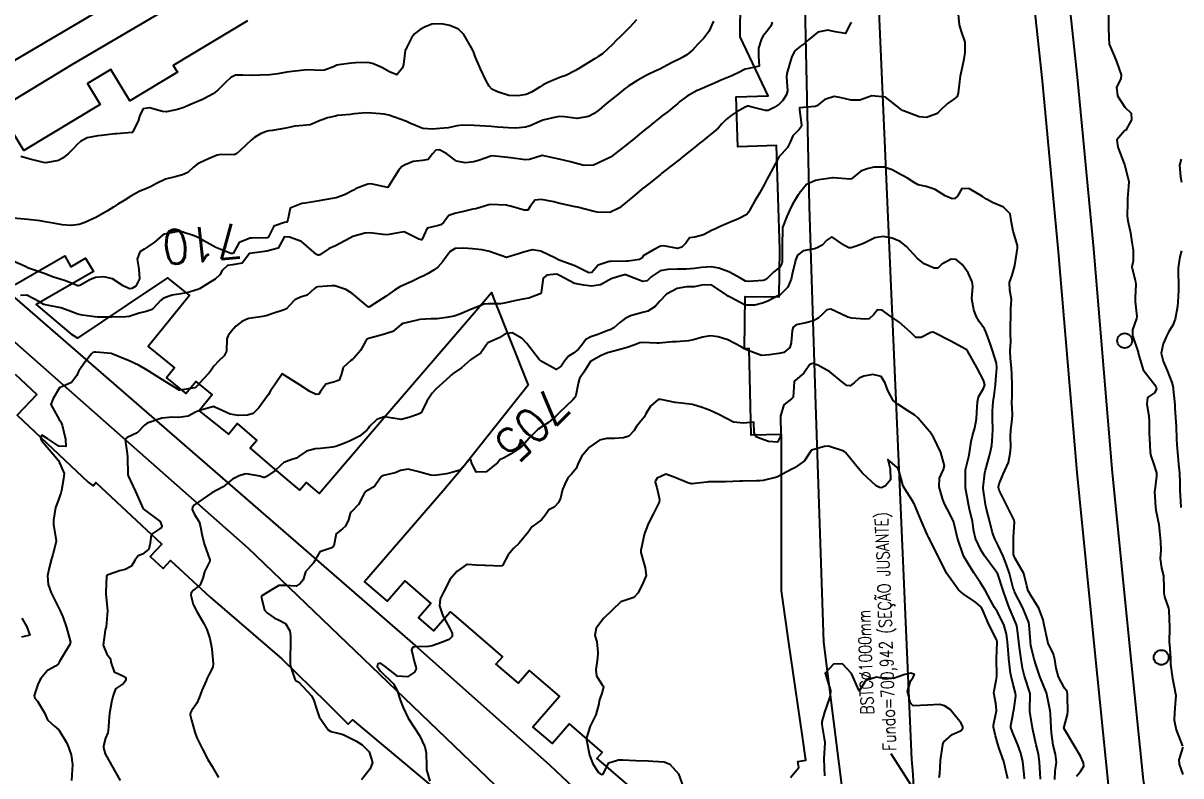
# Model space of a CAD drawing. Header units: metres. Extents: x 286371 to 293043, y 7462578 to 7466404.
# Drawn here: x 289960.7 to 290096.1, y 7464013.8 to 7464101.8 of the extents above; entities that cross this region are included whole.
import ezdxf
from ezdxf.enums import TextEntityAlignment as Align

# ---------------------------------------------------------------- set-up
doc = ezdxf.new("R2010")
doc.units = ezdxf.units.M
doc.header["$MEASUREMENT"] = 0
doc.linetypes.add('CONTINUO', pattern=[0])
for name, color, linetype in [('Cotas', 45, 'Continuous'), ('Curvas de Nivel 1m', 11, 'Continuous'), ('Curvas de Nivel 5m', 15, 'Continuous'), ('Edificações', 30, 'Continuous'), ('Linha Férrea', 20, 'Continuous'), ('Postes', 20, 'Continuous'), ('TEXTO', 45, 'Continuous'), ('Vias primárias', 230, 'Continuous')]:
    doc.layers.add(name, color=color, linetype=linetype)
doc.styles.add('ROMANS', font='romans', dxfattribs={"height": 0.2})
doc.styles.add('Style-STANDARD', font='STANDARD.shx')

msp = doc.modelspace()

# ---------------------------------------------------------------- linework, layer by layer
at = {"layer": 'Curvas de Nivel 1m', "flags": 128}
for points, elevation in [([(290032.44, 7464102.15), (290032.04, 7464101.75), (290031.63, 7464101.32), (290031.06, 7464100.73), (290030.51, 7464100.18), (290030.06, 7464099.74), (290029.6, 7464099.29), (290029.05, 7464098.75), (290028.45, 7464098.21), (290027.93, 7464097.87), (290027.58, 7464097.65), (290026.69, 7464097.11), (290025.56, 7464096.41), (290025.46, 7464096.35), (290025.31, 7464096.26), (290024.16, 7464095.66), (290023.54, 7464095.45), (290022.05, 7464094.83), (290021.53, 7464094.56), (290021.15, 7464094.33), (290020.15, 7464093.71), (290019.51, 7464093.45), (290018.59, 7464093.28), (290017.51, 7464093.34), (290016.16, 7464093.76), (290015.52, 7464094.07), (290015.19, 7464094.42), (290014.76, 7464095.21), (290014.17, 7464096.44), (290013.58, 7464097.88), (290013.35, 7464098.45), (290013.14, 7464098.9), (290012.23, 7464100.47), (290011.62, 7464101.06), (290010.62, 7464101.5), (290009.64, 7464101.72), (290008.51, 7464101.65), (290007.63, 7464101.32), (290007.12, 7464101.04), (290006.48, 7464100.55), (290006.11, 7464100.07), (290005.59, 7464098.98), (290005.45, 7464098.7), (290005.39, 7464098.57), (290005.17, 7464096.96), (290005.07, 7464096.57), (290004.39, 7464095.73), (290003.55, 7464096.09), (290002.66, 7464096.61), (290001.56, 7464097.07), (290001.03, 7464097.17), (289999.57, 7464097.16), (289999.11, 7464097.12), (289997.57, 7464096.91), (289997.39, 7464096.86), (289997.01, 7464096.69), (289995.97, 7464096.3), (289995.56, 7464096.24), (289993.98, 7464096.32), (289993.56, 7464096.3), (289992.18, 7464096.14), (289991.55, 7464096.05), (289990.5, 7464095.84), (289989.55, 7464095.73), (289988.41, 7464095.69), (289987.55, 7464095.66), (289986.39, 7464095.7), (289985.55, 7464095.7), (289985, 7464095.43), (289984.43, 7464094.89), (289983.99, 7464094.44), (289983.52, 7464093.97), (289982.92, 7464093.51), (289981.83, 7464092.93), (289981.6, 7464092.83), (289981.5, 7464092.79), (289980.2, 7464092.24), (289979.49, 7464091.93), (289978.76, 7464091.7), (289977.48, 7464091.4), (289977.01, 7464091.47), (289975.49, 7464091.9), (289974.77, 7464091.75), (289974.36, 7464091.04), (289974.18, 7464090.33), (289973.52, 7464089.05), (289973.49, 7464089.01), (289973.44, 7464088.99), (289971.68, 7464088.84), (289971.44, 7464088.83), (289969.87, 7464088.67), (289969.44, 7464088.62), (289968.19, 7464088.38), (289967.43, 7464087.95), (289967.02, 7464087.55), (289966.64, 7464087.16), (289966.01, 7464086.56), (289965.4, 7464086.04), (289964.84, 7464085.74), (289963.39, 7464085.47), (289963.11, 7464085.49), (289961.39, 7464085.92), (289960.46, 7464086.19)], 712), ([(290069.99, 7464103.24), (290070.12, 7464101.58), (290070.37, 7464100.82), (290070.82, 7464099.57), (290070.81, 7464098.34), (290070.67, 7464097.57), (290070.49, 7464096.64), (290070.25, 7464095.57), (290070.16, 7464094.95), (290070.03, 7464093.58), (290069.89, 7464093.2), (290069.5, 7464092.91), (290068.72, 7464092.37), (290067.95, 7464091.61), (290067.73, 7464091.36), (290067.48, 7464091.18), (290066.33, 7464090.77), (290065.47, 7464090.85), (290063.64, 7464091.52), (290063.48, 7464091.59), (290063.37, 7464091.68), (290061.51, 7464093.12), (290059.93, 7464093.3), (290059.51, 7464093.14), (290058.54, 7464092.79), (290057.5, 7464092.77), (290056.18, 7464093.11), (290055.51, 7464093.21), (290054.45, 7464092.87), (290053.49, 7464092.11), (290053.29, 7464092.04), (290051.48, 7464091.9), (290051.47, 7464091.88), (290051.48, 7464091.65), (290051.69, 7464089.86), (290051.66, 7464089.65), (290051.45, 7464089.37), (290050.7, 7464088.61), (290050.39, 7464087.88), (290050.07, 7464087.23), (290049.4, 7464086.5), (290049.11, 7464086.18), (290048.95, 7464085.9), (290048.4, 7464084.89), (290047.88, 7464083.92), (290047.71, 7464083.57), (290047.35, 7464082.88), (290046.99, 7464082.27), (290046.79, 7464081.93), (290046.26, 7464081), (290045.67, 7464079.95), (290045.54, 7464079.72), (290045.3, 7464079.42), (290044.35, 7464078.9), (290043.28, 7464078.49), (290042.93, 7464078.34), (290042.21, 7464078), (290041.57, 7464077.71), (290041.27, 7464077.57), (290040.25, 7464077.04), (290039.26, 7464076.78), (290038.61, 7464076.7), (290038.17, 7464076.06), (290037.71, 7464075.6), (290037.23, 7464075.45), (290035.6, 7464075.74), (290035.24, 7464075.72), (290034.41, 7464075.3), (290033.22, 7464074.58), (290033.05, 7464074.32), (290032.76, 7464074.15), (290031.43, 7464073.95), (290031.21, 7464073.95), (290029.48, 7464073.93), (290029.21, 7464073.91), (290027.93, 7464073.5), (290027.19, 7464072.65), (290026.84, 7464072.59), (290025.2, 7464073.42), (290023.4, 7464074.1), (290023.21, 7464074.17), (290022.96, 7464074.3), (290021.23, 7464075.13), (290020.28, 7464075.29), (290019.23, 7464075.02), (290018.73, 7464074.87), (290017.22, 7464074.38), (290015.23, 7464075.08), (290014.39, 7464075.28), (290013.24, 7464075.39), (290012.22, 7464075.48), (290011.24, 7464075.44), (290010.63, 7464075.09), (290010.16, 7464074.49), (290009.78, 7464073.93), (290009.21, 7464073.28), (290008.77, 7464072.94), (290008.06, 7464072.52), (290007.49, 7464072.23), (290007.19, 7464072.08), (290006.15, 7464071.58), (290005.17, 7464071.18), (290004.76, 7464070.98), (290004.14, 7464070.58), (290003.57, 7464070.17), (290003.15, 7464069.89), (290001.23, 7464068.63), (290001.13, 7464068.6), (290001.04, 7464068.64), (289999.16, 7464070.24), (289998.46, 7464070.67), (289997.17, 7464071.08), (289996.8, 7464071.07), (289995.17, 7464070.98), (289994.98, 7464070.92), (289994.76, 7464070.73), (289993.91, 7464069.98), (289993.15, 7464069.74), (289992.48, 7464069.43), (289991.86, 7464068.77), (289991.5, 7464068.4), (289991.13, 7464068.24), (289990.03, 7464067.89), (289989.12, 7464067.59), (289988.46, 7464067.47), (289987.11, 7464067.25), (289986.8, 7464067.15), (289986.24, 7464066.86), (289985.6, 7464066.36), (289985.09, 7464065.79), (289984.69, 7464065.27), (289984.55, 7464064.88), (289984.49, 7464063.44), (289984.23, 7464062.89), (289983.61, 7464062.32), (289983.03, 7464061.69), (289982.71, 7464061.21), (289982.47, 7464060.91), (289981.76, 7464060.16), (289980.99, 7464059.3), (289980.78, 7464059.15), (289979.6, 7464058.96), (289979.05, 7464058.9), (289978.98, 7464058.9), (289978.85, 7464058.97), (289977, 7464060.11), (289975.53, 7464061.02), (289975.02, 7464061.35), (289974.3, 7464061.76), (289973.03, 7464062.34), (289972.52, 7464062.55), (289971.21, 7464063.09), (289971.1, 7464063.14), (289971.04, 7464063.16), (289969.24, 7464063.32), (289969.05, 7464063.32), (289968.89, 7464063.28), (289968.72, 7464063.13), (289967.96, 7464062.21), (289967.24, 7464061.15), (289967.17, 7464061), (289967.01, 7464060.59), (289966.37, 7464059.79), (289964.98, 7464059.18), (289964.24, 7464057.93), (289963.95, 7464057.2), (289964.93, 7464055.48), (289965.12, 7464055.18), (289965.3, 7464054.79), (289965.66, 7464053.17), (289965.73, 7464052.32), (289964.88, 7464052.35), (289963.63, 7464053.2), (289962.9, 7464053.62), (289962.75, 7464053.36), (289962.78, 7464053.22), (289962.89, 7464053.02), (289964.44, 7464051.19), (289964.86, 7464050.66), (289965.52, 7464049.17), (289965.46, 7464048.53), (289965.21, 7464047.18), (289965.14, 7464046.84), (289964.78, 7464045.87), (289964.57, 7464045.39), (289964.52, 7464045.19), (289964.27, 7464043.68), (289964.27, 7464043.19), (289964.6, 7464041.3), (289964.6, 7464041.19), (289964.19, 7464039.68), (289964.05, 7464039.19), (289963.75, 7464038.11), (289963.57, 7464037.2), (289963.64, 7464036.18), (289964, 7464035.19), (289964.6, 7464034.04), (289965.03, 7464033.18), (289965.35, 7464032.39), (289965.78, 7464031.17), (289966.26, 7464029.43), (289966.2, 7464029.16), (289965.54, 7464028.14), (289964.99, 7464027.18), (289964.8, 7464026.86), (289964.49, 7464026.64), (289963.57, 7464026.11), (289962.78, 7464025.21), (289962.67, 7464025), (289962.45, 7464024.49), (289962.03, 7464023.22), (289962.09, 7464022.89), (289962.42, 7464022.56), (289963.24, 7464021.2), (289963.57, 7464020.38), (289964.38, 7464019.64), (289964.9, 7464019.18), (289965.81, 7464017.71), (289966.04, 7464017.16), (289966.11, 7464016.93), (289966.33, 7464016.28), (289966.49, 7464015.15), (289966.39, 7464013.27)], 708), ([(290087.59, 7464103.23), (290087.58, 7464101.32), (290087.62, 7464100.04), (290087.66, 7464099.37), (290087.67, 7464099.31), (290088.24, 7464097.96), (290088.52, 7464097.3), (290089.08, 7464095.76), (290089.03, 7464095.29), (290088.54, 7464094.29), (290088.65, 7464093.3), (290089.49, 7464091.97), (290090.24, 7464091.27), (290090.27, 7464090.48), (290089.62, 7464089.28), (290089.51, 7464089.22), (290089.45, 7464089.2), (290088.58, 7464088.15), (290088.69, 7464087.3), (290089.4, 7464085.47), (290089.46, 7464085.28), (290089.85, 7464083.76), (290089.98, 7464083.28), (290089.94, 7464082.69), (290089.82, 7464081.28), (290089.8, 7464080.8), (290089.79, 7464079.28), (290089.87, 7464078.69), (290090.15, 7464077.27), (290090.33, 7464076.19), (290090.49, 7464075.27), (290090.48, 7464074), (290090.32, 7464073.27), (290090.7, 7464071.74), (290090.8, 7464071.26), (290090.72, 7464069.69), (290090.73, 7464069.26), (290090.89, 7464067.49), (290090.85, 7464067.26), (290090.4, 7464065.96), (290090.42, 7464065.26), (290091.06, 7464063.33), (290091.08, 7464063.25), (290091.08, 7464063.22), (290091.64, 7464061.25), (290093, 7464059.52), (290093.18, 7464059.22), (290093.21, 7464059.01), (290092.98, 7464058.57), (290092.17, 7464058.05), (290092.06, 7464057.24), (290092.3, 7464055.88), (290092.35, 7464055.23), (290092.35, 7464053.79), (290092.37, 7464053.23), (290092.45, 7464051.66), (290092.54, 7464051.23), (290092.86, 7464050.33), (290093.19, 7464049.22), (290093.21, 7464048.85), (290093, 7464047.22), (290092.99, 7464047.03), (290093.07, 7464045.22), (290093.12, 7464044.86), (290093.47, 7464043.21), (290093.56, 7464042.38), (290093.67, 7464041.21), (290093.7, 7464040.21), (290093.62, 7464039.21), (290093.81, 7464038.07), (290094.02, 7464037.2), (290094.08, 7464035.75), (290094.07, 7464035.2), (290094.13, 7464034.72), (290094.6, 7464033.42), (290094.65, 7464033.19), (290094.66, 7464033.13), (290094.73, 7464031.19), (290094.7, 7464029.37), (290094.71, 7464029.2), (290094.86, 7464027.55), (290094.85, 7464027.2), (290094.85, 7464026.85), (290095.06, 7464025.2), (290095.25, 7464024.4), (290095.46, 7464023.19), (290095.4, 7464022.22), (290095.3, 7464021.19), (290095.27, 7464020.32), (290095.49, 7464019.19), (290096.26, 7464017.27)], 707), ([(290041.42, 7464102.02), (290040.86, 7464100.79), (290040.3, 7464100.03), (290039.96, 7464099.68), (290039.6, 7464099.31), (290038.99, 7464098.66), (290038.3, 7464098.06), (290037.85, 7464097.8), (290037.58, 7464097.66), (290036.52, 7464097.14), (290035.56, 7464096.63), (290035.22, 7464096.45), (290034.53, 7464096.12), (290033.87, 7464095.81), (290033.55, 7464095.65), (290032.58, 7464095.11), (290031.53, 7464094.45), (290031.36, 7464094.34), (290031.13, 7464094.17), (290030.25, 7464093.45), (290029.5, 7464092.86), (290029.13, 7464092.57), (290028.69, 7464092.21), (290028.04, 7464091.66), (290027.48, 7464091.24), (290026.82, 7464090.89), (290025.47, 7464090.64), (290024.02, 7464090.83), (290023.47, 7464090.87), (290022.99, 7464090.78), (290021.47, 7464090.43), (290021.39, 7464090.4), (290021.21, 7464090.33), (290020.01, 7464089.79), (290019.45, 7464089.63), (290018.3, 7464089.52), (290017.45, 7464089.54), (290016.22, 7464089.64), (290015.45, 7464089.69), (290014.1, 7464089.79), (290013.45, 7464089.83), (290012.06, 7464089.86), (290011.45, 7464089.78), (290010.39, 7464089.55), (290009.45, 7464089.47), (290008.56, 7464089.41), (290007.45, 7464089.47), (290005.93, 7464090.09), (290005.46, 7464090.31), (290004.8, 7464090.57), (290003.47, 7464091.03), (290002.94, 7464091.14), (290001.47, 7464091.28), (290000.8, 7464091.31), (289999.47, 7464091.18), (289999.01, 7464091.12), (289997.47, 7464090.97), (289997.22, 7464090.93), (289996.29, 7464090.7), (289995.67, 7464090.5), (289995.46, 7464090.39), (289994.29, 7464089.9), (289993.45, 7464089.83), (289992.48, 7464089.73), (289991.45, 7464089.52), (289989.86, 7464089.22), (289989.44, 7464089.18), (289989.14, 7464089.12), (289988.47, 7464088.83), (289987.82, 7464088.45), (289987.43, 7464088.16), (289986.75, 7464087.52), (289986.06, 7464086.86), (289985.72, 7464086.55), (289985.4, 7464086.41), (289983.86, 7464086.44), (289983.4, 7464086.36), (289982.41, 7464085.91), (289981.38, 7464085.45), (289981.04, 7464085.28), (289980.62, 7464084.95), (289979.99, 7464084.34), (289979.37, 7464084.04), (289978.51, 7464083.83), (289977.36, 7464083.53), (289976.22, 7464083.01), (289975.69, 7464082.68), (289975.34, 7464082.53), (289974.27, 7464082.11), (289973.33, 7464081.58), (289972.53, 7464081.07), (289971.78, 7464080.61), (289971.31, 7464080.31), (289970.57, 7464079.83), (289969.29, 7464079.11), (289967.92, 7464078.5), (289967.28, 7464078.25), (289966.32, 7464078.12), (289965.28, 7464078.22), (289964.46, 7464078.36), (289963.28, 7464078.58), (289962.73, 7464078.66), (289961.29, 7464078.83), (289959.56, 7464079)], 711), ([(290057.55, 7464101.87), (290057.45, 7464101.77), (290056.84, 7464100.56), (290055.63, 7464100.76), (290054.77, 7464100.95), (290053.63, 7464100.72), (290052.54, 7464099.85), (290052.06, 7464099.4), (290051.6, 7464099.1), (290050.94, 7464098.53), (290050.59, 7464097.88), (290050.36, 7464097.09), (290050.01, 7464095.89), (290049.97, 7464095.46), (290050.06, 7464093.89), (290049.95, 7464093.45), (290049.51, 7464092.74), (290049.1, 7464092.3), (290048.5, 7464091.91), (290047.82, 7464091.58), (290047.49, 7464091.56), (290045.95, 7464091.95), (290045.5, 7464092.08), (290045.38, 7464092.08), (290045.12, 7464091.96), (290044.07, 7464091.39), (290043.48, 7464090.99), (290042.92, 7464090.54), (290042.4, 7464090), (290041.95, 7464089.52), (290041.45, 7464089.07), (290040.86, 7464088.61), (290040.16, 7464088.03), (290039.76, 7464087.71), (290039.43, 7464087.44), (290038.64, 7464086.83), (290037.73, 7464086.07), (290037.55, 7464085.93), (290037.4, 7464085.81), (290036.42, 7464085.05), (290035.38, 7464084.24), (290035.3, 7464084.18), (290035.21, 7464084.11), (290034.2, 7464083.28), (290033.35, 7464082.6), (290033.09, 7464082.4), (290032.78, 7464082.14), (290031.99, 7464081.49), (290031.32, 7464080.93), (290030.42, 7464080.18), (290029.3, 7464079.65), (290027.84, 7464079.69), (290027.31, 7464079.82), (290025.53, 7464080.26), (290025.31, 7464080.32), (290025.25, 7464080.33), (290023.32, 7464080.76), (290022.74, 7464080.89), (290021.33, 7464081.17), (290020.55, 7464081.11), (290020.01, 7464080.34), (290019.72, 7464079.94), (290019.31, 7464079.93), (290017.68, 7464080.38), (290017.32, 7464080.49), (290017.21, 7464080.5), (290015.32, 7464080.58), (290015.17, 7464080.56), (290014.78, 7464080.42), (290013.64, 7464080.1), (290013.31, 7464080.03), (290012.03, 7464079.73), (290011.3, 7464079.58), (290010.49, 7464079.29), (290009.85, 7464078.5), (290009.56, 7464078.22), (290009.28, 7464078.14), (290007.96, 7464077.84), (290007.37, 7464076.53), (290007.32, 7464076.46), (290007.25, 7464076.44), (290006.98, 7464076.54), (290005.27, 7464077.4), (290004.56, 7464077.28), (290003.26, 7464077.04), (290002.79, 7464077.07), (290001.26, 7464077.27), (290000.65, 7464077.25), (289999.26, 7464076.84), (289998.92, 7464076.66), (289997.24, 7464075.76), (289996.48, 7464075.46), (289995.42, 7464074.72), (289995.29, 7464074.65), (289995.22, 7464074.65), (289995.01, 7464074.73), (289993.25, 7464076.27), (289991.87, 7464076.78), (289991.25, 7464076.82), (289991.23, 7464076.81), (289991.22, 7464076.78), (289990.54, 7464075.49), (289989.23, 7464075.12), (289988.94, 7464075.11), (289987.22, 7464074.88), (289987.2, 7464074.87), (289987.18, 7464074.85), (289986.34, 7464073.72), (289985.2, 7464073.54), (289984.62, 7464073.47), (289983.98, 7464072.89), (289983.7, 7464072.38), (289983.18, 7464071.87), (289982.58, 7464071.51), (289981.65, 7464070.93), (289981.35, 7464070.75), (289981.16, 7464070.67), (289979.86, 7464070.25), (289979.15, 7464070.15), (289978.14, 7464069.99), (289977.14, 7464069.63), (289976.77, 7464069.37), (289976.45, 7464069), (289975.8, 7464068.33), (289975.12, 7464068.09), (289974.28, 7464067.88), (289973.11, 7464067.51), (289972.72, 7464067.45), (289971.11, 7464067.44), (289969.43, 7464067.44), (289969.11, 7464067.46), (289967.62, 7464067.66), (289967.11, 7464067.79), (289966.12, 7464068.17), (289965.12, 7464068.5), (289963.52, 7464068.81), (289963.13, 7464068.92), (289962.64, 7464069.22), (289961.15, 7464070.01), (289960.43, 7464069.97)], 709), ([(290096.1, 7464085.88), (290095.89, 7464085.18), (290096, 7464083.81), (290096.11, 7464083.18)], 706), ([(290083.87, 7464013.79), (290084.31, 7464014.32), (290084.71, 7464014.96), (290084.69, 7464015.35), (290084.34, 7464016.13), (290083.6, 7464017.37), (290082.38, 7464019.38), (290082.81, 7464020.98), (290082.83, 7464021.38), (290082.8, 7464023.01), (290082.82, 7464023.38), (290082.76, 7464023.69), (290082.45, 7464024.08), (290081.76, 7464025.4), (290081.48, 7464026.41), (290081.34, 7464027.4), (290081.15, 7464028.04), (290080.53, 7464029.31), (290080.5, 7464029.38), (290080.5, 7464029.42), (290080.49, 7464029.46), (290080.08, 7464031.42), (290079.94, 7464032.05), (290079.46, 7464033.43), (290078.61, 7464034.79), (290078.22, 7464035.45), (290078.05, 7464036.04), (290077.7, 7464037.46), (290076.68, 7464039.22), (290076.55, 7464039.48), (290076.49, 7464039.67), (290076.48, 7464041.48), (290076.49, 7464041.72), (290076.6, 7464043.48), (290076.55, 7464043.68), (290075.67, 7464045.49), (290074.81, 7464047.22), (290074.72, 7464047.51), (290074.72, 7464047.6), (290074.82, 7464047.94), (290075.28, 7464049.06), (290075.49, 7464049.49), (290075.9, 7464050.44), (290076.12, 7464051.49), (290076.16, 7464052.21), (290076.15, 7464053.49), (290076.16, 7464054.24), (290076.34, 7464055.48), (290076.37, 7464056.06), (290076.3, 7464057.48), (290076.34, 7464058.12), (290076.35, 7464059.48), (290076.29, 7464060.75), (290076.27, 7464061.48), (290076.15, 7464062.59), (290076.1, 7464063.48), (290076.17, 7464064.58), (290076.15, 7464065.48), (290076.14, 7464066.43), (290076.16, 7464067.48), (290076.18, 7464068.42), (290076.27, 7464069.48), (290076.08, 7464070.56), (290076.02, 7464071.48), (290076.35, 7464072.32), (290076.66, 7464073.47), (290076.73, 7464073.95), (290076.97, 7464075.47), (290076.94, 7464075.78), (290076.45, 7464077.48), (290076.27, 7464078.5), (290076.11, 7464079.48), (290075.32, 7464080.27), (290074.03, 7464080.81), (290073.33, 7464081.21), (290072.88, 7464081.53), (290071.35, 7464082.43), (290070.46, 7464082.46), (290069.93, 7464081.58), (290069.63, 7464081.28), (290069.33, 7464081.24), (290068.51, 7464081.6), (290067.34, 7464082.33), (290066.3, 7464082.68), (290065.35, 7464082.88), (290064.87, 7464083.17), (290064.1, 7464083.67), (290063.61, 7464083.92), (290063.37, 7464084.05), (290062.31, 7464084.63), (290061.38, 7464084.95), (290060.18, 7464084.94), (290059.38, 7464084.76), (290058.63, 7464084.5), (290057.79, 7464083.77), (290057.56, 7464083.57), (290057.36, 7464083.54), (290055.44, 7464083.72), (290055.36, 7464083.72), (290053.73, 7464083.46), (290053.36, 7464083.4), (290052.28, 7464082.92), (290051.42, 7464081.86), (290051.39, 7464081.81), (290051.33, 7464081.73), (290050.63, 7464080.56), (290050.29, 7464079.88), (290049.99, 7464079.19), (290049.5, 7464077.89), (290049.48, 7464077.69), (290049.46, 7464075.89), (290049.46, 7464075.67), (290049.46, 7464073.89), (290049.42, 7464073.68), (290049.21, 7464073.3), (290048.43, 7464072.67), (290047.64, 7464071.92), (290047.37, 7464071.74), (290047.18, 7464071.7), (290045.55, 7464071.58), (290045.18, 7464071.63), (290044.56, 7464071.96), (290043.2, 7464072.72), (290042.06, 7464073.14), (290041.2, 7464073.3), (290040.02, 7464073.22), (290039.2, 7464073.11), (290038.21, 7464073.05), (290037.2, 7464073.02), (290036.1, 7464073), (290035.19, 7464072.82), (290034.14, 7464072.13), (290033.66, 7464071.65), (290033.18, 7464071.59), (290031.66, 7464072.17), (290031.19, 7464072.35), (290031, 7464072.36), (290030.33, 7464072.19), (290029.47, 7464071.91), (290029.18, 7464071.76), (290028.2, 7464071.19), (290027.17, 7464071.05), (290026.27, 7464071.15), (290025.17, 7464071.37), (290023.41, 7464072.29), (290023.19, 7464072.42), (290023.03, 7464072.46), (290021.93, 7464072.31), (290021.51, 7464071.99), (290021.29, 7464070.32), (290021.26, 7464070.21), (290021.15, 7464070.15), (290019.82, 7464069.66), (290019.14, 7464069.51), (290018.17, 7464069.34), (290017.13, 7464069.1), (290016.53, 7464068.99), (290015.13, 7464068.96), (290014.63, 7464068.93), (290013.33, 7464068.44), (290013.19, 7464068.37), (290013.12, 7464068.34), (290011.79, 7464067.79), (290011.11, 7464067.55), (290010.21, 7464067.39), (290009.11, 7464067.22), (290008.42, 7464067.21), (290007.11, 7464067.16), (290006.62, 7464067.03), (290005.11, 7464066.69), (290004.91, 7464066.57), (290003.94, 7464065.74), (290003.09, 7464065.48), (290002.42, 7464065.27), (290001.08, 7464064.92), (290000.88, 7464064.83), (290000.77, 7464064.64), (290000.17, 7464063.54), (289999.42, 7464062.66), (289999.23, 7464062.48), (289999.04, 7464062.35), (289998.14, 7464061.55), (289997.9, 7464060.68), (289997.65, 7464060.04), (289997, 7464059.82), (289996.12, 7464059.58), (289995.47, 7464058.72), (289995.29, 7464058.41), (289994.98, 7464058.39), (289994.24, 7464058.74), (289993, 7464059.55), (289991.01, 7464060.78), (289990.19, 7464059.61), (289989.65, 7464058.8), (289989.39, 7464058.4), (289988.97, 7464057.81), (289988.55, 7464057.23), (289988.29, 7464056.82), (289987.63, 7464056.15), (289986.94, 7464055.95), (289985.86, 7464055.94), (289984.94, 7464056.09), (289983.14, 7464056.9), (289982.96, 7464056.97), (289982.9, 7464056.96), (289982.75, 7464056.91), (289981.34, 7464056.53), (289980.95, 7464056.35), (289980.02, 7464055.86), (289978.94, 7464055.7), (289978.17, 7464055.74), (289976.93, 7464055.6), (289975.23, 7464055.03), (289974.92, 7464054.8), (289974.04, 7464053.91), (289972.9, 7464053.36), (289972.71, 7464053.26), (289972.65, 7464053.07), (289972.87, 7464051.48), (289972.94, 7464051.06), (289972.94, 7464050.99), (289972.97, 7464049.06), (289973, 7464048.89), (289973.86, 7464047.05), (289974.76, 7464045.03), (289976.74, 7464043.56), (289976.94, 7464043), (289976.91, 7464042.82), (289976.73, 7464042.72), (289975.7, 7464042.04), (289975.56, 7464041.02), (289975.42, 7464040.29), (289974.68, 7464039.74), (289974.18, 7464039.54), (289973.83, 7464039.05), (289973.39, 7464038.33), (289972.66, 7464037.94), (289971.97, 7464037.76), (289970.65, 7464037.32), (289970.5, 7464037.24), (289970.45, 7464037.1), (289970.4, 7464035.31), (289970.4, 7464035.1), (289970.58, 7464033.09), (289970.42, 7464031.23), (289970.39, 7464031.1), (289970.3, 7464030.85), (289970.08, 7464029.1), (289970.51, 7464028.05), (289970.93, 7464027.51), (289970.99, 7464027.09), (289971.36, 7464025.96), (289972.47, 7464025.48), (289972.71, 7464025.31), (289972.72, 7464025.06), (289972.65, 7464024.87), (289972.46, 7464024.6), (289971.52, 7464024), (289971.22, 7464023.08), (289971.07, 7464022.44), (289970.82, 7464021.09), (289970.79, 7464020.7), (289970.66, 7464019.09), (289970.62, 7464018.84), (289970.36, 7464018.21), (289970.12, 7464017.33), (289970.12, 7464017.1), (289970.33, 7464016.4), (289971.05, 7464015.08), (289972.07, 7464013.28)], 707), ([(290081.34, 7464013.4), (290081.36, 7464014.35), (290081.52, 7464015.4), (290081.39, 7464016.34), (290081.14, 7464017.4), (290080.95, 7464018.84), (290080.88, 7464019.41), (290080.8, 7464021.02), (290080.78, 7464021.41), (290080.44, 7464023.17), (290080.38, 7464023.42), (290080.33, 7464023.53), (290079.58, 7464025.43), (290079.1, 7464026.83), (290078.91, 7464027.44), (290078.82, 7464027.75), (290078.53, 7464029.06), (290078.47, 7464029.45), (290078.46, 7464029.52), (290078.34, 7464031.45), (290078.28, 7464031.74), (290077.58, 7464033.46), (290076.62, 7464035.31), (290076.55, 7464035.48), (290076.51, 7464035.59), (290076.01, 7464037.48), (290075.69, 7464038.48), (290075.29, 7464039.5), (290074.71, 7464040.72), (290074.29, 7464041.51), (290074.05, 7464042.2), (290073.73, 7464043.52), (290073.33, 7464044.97), (290073.22, 7464045.53), (290072.95, 7464047.39), (290072.95, 7464047.53), (290073.14, 7464049.22), (290073.21, 7464049.53), (290073.57, 7464050.81), (290073.78, 7464051.52), (290073.94, 7464052.47), (290074.04, 7464053.52), (290074.07, 7464054.37), (290074.03, 7464055.52), (290074.02, 7464056.44), (290074.1, 7464057.52), (290074.23, 7464058.27), (290074.37, 7464059.51), (290074.41, 7464060.11), (290074.56, 7464061.51), (290074.5, 7464062.05), (290074.03, 7464063.52), (290073.79, 7464064.24), (290073.34, 7464065.53), (290073.27, 7464065.72), (290073.09, 7464066.05), (290072.48, 7464066.92), (290072.14, 7464067.54), (290071.86, 7464068.28), (290071.61, 7464069.56), (290071.72, 7464071), (290071.66, 7464071.55), (290071.2, 7464072.61), (290070.79, 7464073.15), (290070.49, 7464073.57), (290069.8, 7464074.16), (290069.22, 7464074.21), (290068.11, 7464073.61), (290067.66, 7464073.16), (290067.21, 7464073.13), (290066.06, 7464073.64), (290065.22, 7464074.32), (290064, 7464075.67), (290063.25, 7464076.26), (290062.32, 7464076.64), (290061.26, 7464076.85), (290060.28, 7464076.71), (290059.25, 7464076.19), (290058.95, 7464076.04), (290058.21, 7464075.76), (290057.5, 7464075.51), (290057.24, 7464075.51), (290056.73, 7464075.78), (290055.26, 7464076.8), (290054.66, 7464076.41), (290054.11, 7464075.82), (290053.55, 7464075.51), (290053.24, 7464075.42), (290051.92, 7464075.16), (290051.23, 7464074.67), (290051.01, 7464074.08), (290050.96, 7464073.87), (290050.63, 7464072.44), (290050.49, 7464071.87), (290050.11, 7464070.94), (290049.16, 7464070.01), (290049.08, 7464069.97), (290048.93, 7464069.9), (290047.78, 7464069.28), (290047.14, 7464069.06), (290046.26, 7464068.81), (290045.14, 7464068.84), (290043.43, 7464069.7), (290043.15, 7464069.87), (290042.99, 7464069.99), (290041.17, 7464071.2), (290040.05, 7464071.15), (290039.17, 7464070.96), (290038.28, 7464070.95), (290037.16, 7464070.77), (290035.94, 7464070.1), (290035.14, 7464069.28), (290034.59, 7464068.67), (290033.74, 7464068.14), (290033.26, 7464068), (290033.12, 7464067.98), (290031.71, 7464067.57), (290031.11, 7464067.27), (290030.47, 7464066.81), (290029.79, 7464066.19), (290029.34, 7464065.95), (290029.09, 7464065.86), (290027.89, 7464065.41), (290027.08, 7464065.13), (290026.5, 7464064.82), (290026.1, 7464064.25), (290025.64, 7464063.67), (290025.05, 7464063.23), (290024.46, 7464062.85), (290024, 7464062.28), (290023.62, 7464061.69), (290023.02, 7464061.31), (290021.19, 7464062.32), (290021.04, 7464062.48), (290019.59, 7464064.35), (290019.07, 7464064.92), (290017.88, 7464065.58), (290017.08, 7464065.47), (290016.43, 7464065.04), (290015.06, 7464064.41), (290014.22, 7464063.26), (290013.03, 7464062.44), (290011.98, 7464061.5), (290011.01, 7464060.82), (290010.81, 7464060.67), (290010.6, 7464060.48), (290008.98, 7464058.99), (290008.55, 7464058.52), (290007.9, 7464057.59), (290007.42, 7464056.54), (290007.25, 7464056.23), (290006.94, 7464056.07), (290005.8, 7464055.7), (290004.93, 7464055.46), (290003.92, 7464055.6), (290002.93, 7464055.78), (290002.08, 7464055.46), (290001.21, 7464054.63), (290001.08, 7464054.46), (290000.91, 7464054.22), (290000.05, 7464053.5), (289998.89, 7464052.94), (289998.69, 7464052.87), (289998.2, 7464052.67), (289997.26, 7464052.31), (289996.88, 7464052.22), (289995.5, 7464052.09), (289994.87, 7464052.02), (289993.83, 7464051.78), (289992.86, 7464051.09), (289992.66, 7464050.96), (289992.13, 7464050.77), (289991.2, 7464050.43), (289990.84, 7464050.13), (289990.16, 7464049.47), (289989.16, 7464048.81), (289988.93, 7464048.7), (289988.82, 7464048.69), (289988.38, 7464048.82), (289986.83, 7464049.1), (289986.59, 7464049.08), (289985.98, 7464048.86), (289985.21, 7464048.48), (289984.81, 7464048.17), (289984.1, 7464047.59), (289982.79, 7464046.9), (289980.77, 7464045.49), (289980.51, 7464045.21), (289980.5, 7464044.95), (289980.75, 7464044.34), (289981.3, 7464043.49), (289981.47, 7464042.93), (289981.6, 7464042.06), (289981.88, 7464040.93), (289982.54, 7464039.05), (289982.54, 7464038.92), (289981.93, 7464037.65), (289981.74, 7464036.93), (289981.42, 7464036.14), (289980.62, 7464035.5), (289980.36, 7464035.21), (289980.33, 7464034.95), (289980.6, 7464033.85), (289981.05, 7464032.94), (289981.86, 7464031.63), (289982.21, 7464030.92), (289982.54, 7464029.88), (289982.75, 7464028.91), (289982.79, 7464028.64), (289982.92, 7464026.91), (289982.88, 7464026.52), (289982.48, 7464025.7), (289982.21, 7464025.17), (289982.1, 7464024.92), (289981.6, 7464023.78), (289981.3, 7464022.93), (289981.04, 7464022.32), (289980.41, 7464021.41), (289980.24, 7464021.12), (289980.23, 7464020.95), (289980.39, 7464020.32), (289980.78, 7464018.94), (289981.03, 7464018.27), (289981.69, 7464016.92), (289982.32, 7464015.74), (289982.81, 7464014.91), (289983.55, 7464013.63)], 706), ([(290096.11, 7464075.18), (290095.93, 7464074.48), (290095.74, 7464073.19), (290095.72, 7464072.66), (290095.76, 7464071.19), (290095.76, 7464070.59), (290095.71, 7464069.19), (290095.65, 7464068.67), (290095.37, 7464067.19), (290095.32, 7464066.98), (290095.1, 7464066.47), (290094.62, 7464065.67), (290094.38, 7464065.21), (290093.98, 7464064.3), (290093.75, 7464063.21), (290093.99, 7464062.26), (290094.47, 7464061.2), (290095, 7464059.77), (290095.14, 7464059.19), (290095.17, 7464059.02), (290095.33, 7464057.19), (290095.36, 7464056.79), (290095.48, 7464055.19), (290095.52, 7464054.6), (290095.53, 7464053.19), (290095.57, 7464052.5), (290095.69, 7464051.18), (290095.79, 7464050.25), (290095.89, 7464049.18), (290095.93, 7464048.07), (290095.94, 7464047.18), (290096, 7464045.97), (290096.05, 7464045.18)], 706), ([(290077.78, 7464013.45), (290077.75, 7464014.01), (290077.57, 7464015.46), (290077.35, 7464016.45), (290077.01, 7464017.46), (290076.38, 7464018.93), (290076.18, 7464019.48), (290076.17, 7464019.69), (290076.4, 7464020.86), (290076.51, 7464021.38), (290076.52, 7464021.47), (290076.75, 7464023.16), (290076.74, 7464023.47), (290076.46, 7464024.5), (290076.2, 7464025.48), (290076.14, 7464025.82), (290075.95, 7464027.48), (290075.91, 7464028.09), (290075.79, 7464029.49), (290075.66, 7464030.37), (290075.36, 7464031.49), (290074.59, 7464033.03), (290074.28, 7464033.51), (290073.79, 7464034.34), (290073.17, 7464035.53), (290072.64, 7464036.38), (290071.85, 7464037.55), (290070.69, 7464039.46), (290070.64, 7464039.57), (290070.6, 7464039.66), (290069.93, 7464041.58), (290069.72, 7464042.6), (290069.47, 7464043.58), (290068.77, 7464044.95), (290068.42, 7464045.6), (290068.18, 7464046.22), (290067.8, 7464047.61), (290067.83, 7464048.61), (290068.31, 7464049.6), (290068.41, 7464050.04), (290067.98, 7464051.61), (290067.13, 7464053.39), (290067, 7464053.62), (290066.91, 7464053.77), (290065.32, 7464055.65), (290064.94, 7464055.96), (290064.11, 7464056.5), (290062.96, 7464057.25), (290062.41, 7464057.69), (290061.81, 7464058.87), (290061.48, 7464059.71), (290061.01, 7464060.47), (290060.03, 7464060.71), (290059.01, 7464060.52), (290058.46, 7464060.3), (290057.88, 7464059.76), (290057.38, 7464059.38), (290056.99, 7464059.44), (290056.55, 7464059.78), (290055.02, 7464061.02), (290053.61, 7464061.83), (290053.04, 7464061.99), (290052.89, 7464061.98), (290052.63, 7464061.84), (290052, 7464060.87), (290051.01, 7464060.06), (290050.88, 7464059.99), (290050.85, 7464059.87), (290050.75, 7464058.08), (290050.53, 7464057.87), (290049.66, 7464057.18), (290049.27, 7464055.89), (290049.26, 7464055.56), (290049.29, 7464053.89), (290049.26, 7464053.53), (290048.89, 7464052.81), (290047.87, 7464052.9), (290046.89, 7464053.26), (290046.41, 7464053.45), (290046.17, 7464053.94), (290046.14, 7464055.16), (290044.93, 7464055.05), (290043.75, 7464055.16), (290042.94, 7464055.56), (290042.11, 7464056.01), (290040.95, 7464056.56), (290040.11, 7464056.88), (290038.96, 7464057.21), (290037.67, 7464057.37), (290036.96, 7464057.44), (290035.27, 7464057.81), (290034.97, 7464057.78), (290034.06, 7464057.02), (290033.53, 7464056.14), (290033.32, 7464055.75), (290032.93, 7464055.27), (290032.44, 7464054.64), (290032.16, 7464054.16), (290031.54, 7464053.53), (290030.9, 7464053.31), (290029.85, 7464053.24), (290028.9, 7464053.23), (290028.08, 7464053.03), (290026.94, 7464052.23), (290026.92, 7464052.2), (290026.88, 7464052.17), (290025.98, 7464051.14), (290025.58, 7464050.25), (290025.38, 7464049.73), (290024.84, 7464049.09), (290024.42, 7464048.68), (290024.19, 7464048.27), (290023.79, 7464047.3), (290023.54, 7464046.28), (290023.32, 7464045.75), (290022.78, 7464045.23), (290022.16, 7464044.92), (290021.77, 7464044.31), (290021.33, 7464043.74), (290020.75, 7464043.3), (290020.18, 7464042.9), (290019.78, 7464042.34), (290018.71, 7464041.02), (290018.04, 7464040.37), (290017.42, 7464039.65), (290016.75, 7464038.39), (290016.72, 7464038.35), (290016.67, 7464038.33), (290014.72, 7464038.38), (290014.67, 7464038.38), (290013.67, 7464038.44), (290012.67, 7464038.51), (290012.62, 7464038.51), (290012.51, 7464038.46), (290011.43, 7464037.71), (290010.65, 7464036.79), (290010.53, 7464036.6), (290010.48, 7464036.49), (290009.85, 7464035.27), (290009.49, 7464034.5), (290009.4, 7464033.7), (290009.78, 7464032.5), (290010.55, 7464031.12), (290010.86, 7464030.48), (290010.89, 7464030.12), (290010.53, 7464029.75), (290009.63, 7464029.4), (290008.52, 7464029.02), (290008.1, 7464028.95), (290006.52, 7464028.91), (290006.24, 7464028.82), (290006.14, 7464028.55), (290006.49, 7464027.07), (290006.64, 7464026.54), (290006.68, 7464026.34), (290006.47, 7464025.92), (290005.64, 7464025.38), (290004.47, 7464025.46), (290003.06, 7464026.6), (290002.49, 7464027), (290002.2, 7464026.9), (290002.09, 7464026.61), (290002.48, 7464026.06), (290004, 7464024.58), (290004.44, 7464023.8), (290004.85, 7464022.57), (290005.1, 7464021.88), (290005.74, 7464020.55), (290006.38, 7464019.54), (290007.05, 7464018.53), (290007.67, 7464017.2), (290007.85, 7464016.52), (290007.89, 7464014.95), (290007.87, 7464014.52), (290008.28, 7464013.19)], 704), ([(290075.81, 7464013.48), (290075.66, 7464014.13), (290075.37, 7464015.49), (290074.82, 7464017.03), (290074.64, 7464017.5), (290074.37, 7464018.5), (290074.14, 7464019.51), (290074.14, 7464019.75), (290074.4, 7464020.85), (290074.51, 7464021.4), (290074.52, 7464021.5), (290074.43, 7464022.27), (290074.21, 7464023.51), (290074.22, 7464023.74), (290074.47, 7464024.96), (290074.53, 7464025.44), (290074.53, 7464025.5), (290074.52, 7464027.49), (290074.59, 7464029.45), (290074.58, 7464029.5), (290074.54, 7464029.67), (290073.6, 7464031.52), (290072.87, 7464033.25), (290072.7, 7464033.53), (290072.6, 7464033.66), (290072.04, 7464034.1), (290070.62, 7464035.1), (290070.07, 7464035.57), (290068.66, 7464037.52), (290068.62, 7464037.6), (290068.57, 7464037.69), (290067.59, 7464039.61), (290066.72, 7464041.43), (290066.61, 7464041.63), (290066.42, 7464041.93), (290065.7, 7464043.64), (290064.92, 7464045.52), (290064.84, 7464045.65), (290064.79, 7464045.75), (290063.6, 7464047.67), (290063.13, 7464049.38), (290063.01, 7464049.68), (290062.85, 7464049.88), (290061.79, 7464050.77), (290062.07, 7464049.7), (290062.12, 7464048.4), (290061.53, 7464047.7), (290061.06, 7464047.47), (290060.81, 7464047.5), (290060.43, 7464047.72), (290058.84, 7464049.2), (290058.39, 7464049.75), (290056.87, 7464051.61), (290056.65, 7464051.78), (290054.88, 7464052.36), (290054.38, 7464052.32), (290052.87, 7464051.89), (290052.84, 7464051.87), (290052.82, 7464051.84), (290052.06, 7464050.64), (290050.98, 7464049.86), (290050.89, 7464049.81), (290050.84, 7464049.79), (290050.67, 7464049.7), (290048.83, 7464048.72), (290047.21, 7464048.32), (290046.82, 7464048.3), (290046.46, 7464048.3), (290044.82, 7464048.25), (290044.54, 7464048.25), (290042.82, 7464048.18), (290042.64, 7464048.18), (290040.82, 7464048.16), (290040.69, 7464048.15), (290039.55, 7464048.04), (290038.92, 7464047.95), (290038.81, 7464047.94), (290038.43, 7464048.06), (290036.83, 7464048.73), (290035.87, 7464049.07), (290034.82, 7464048.62), (290034.64, 7464048.3), (290034.6, 7464048.12), (290034.8, 7464047.51), (290035.12, 7464046.11), (290035.08, 7464045.81), (290034.77, 7464045.17), (290034.39, 7464044.49), (290034.21, 7464044.12), (290033.73, 7464043.14), (290033.37, 7464042.13), (290033.23, 7464041.62), (290032.93, 7464040.14), (290032.94, 7464039.9), (290033.43, 7464038.13), (290033.56, 7464037.22), (290033.1, 7464036.14), (290032.92, 7464035.85), (290032.62, 7464035.19), (290032.11, 7464034.65), (290030.6, 7464034.17), (290029.59, 7464033.19), (290028.57, 7464032.2), (290027.72, 7464031.06), (290027.56, 7464030.22), (290027.77, 7464029.46), (290027.91, 7464028.22), (290027.85, 7464027.57), (290027.67, 7464026.22), (290027.74, 7464025.49), (290028.46, 7464024.39), (290028.54, 7464024.3), (290028.58, 7464024.21), (290028.45, 7464023.73), (290028.06, 7464022.59), (290028, 7464022.22), (290027.68, 7464020.95), (290027.3, 7464020.23), (290027, 7464019.62), (290026.57, 7464018.24), (290026.56, 7464018.04), (290026.93, 7464016.24), (290027.33, 7464015.21), (290027.99, 7464014.22), (290028.3, 7464013.98), (290028.51, 7464014), (290028.6, 7464014.21), (290029.19, 7464015.33), (290030.33, 7464015.68), (290030.83, 7464015.67), (290032.33, 7464015.62), (290033.77, 7464015.57), (290034.33, 7464015.55), (290035.67, 7464015.45), (290036.32, 7464015.19), (290037.34, 7464014.07), (290037.9, 7464012.43)], 703), ([(289960.57, 7464032.24), (289961.14, 7464031.24), (289961.5, 7464030.27), (289960.54, 7464030.03)], 709), ([(290067.79, 7464013.61), (290067.86, 7464014.05), (290067.95, 7464015.61), (290068.22, 7464017.47), (290068.26, 7464017.6), (290068.36, 7464017.79), (290069.32, 7464018.63), (290070.38, 7464019.11), (290070.56, 7464019.38), (290070.57, 7464019.56), (290070.39, 7464019.99), (290069.07, 7464021.58), (290068.42, 7464022.01), (290067.86, 7464022.17), (290066.42, 7464022.08), (290064.77, 7464022), (290064.42, 7464022.39), (290064.17, 7464023.39), (290064.1, 7464023.66), (290064.46, 7464024.87), (290064.78, 7464025.34), (290064.93, 7464025.65), (290064.48, 7464025.81), (290063.78, 7464025.67), (290062.47, 7464025.19), (290060.91, 7464025.27), (290060.47, 7464025.33), (290059.24, 7464024.96), (290058.44, 7464023.75), (290057.57, 7464025.77), (290056.5, 7464026.91), (290055.44, 7464026.85), (290054.47, 7464025.81), (290055.09, 7464023.8), (290055.06, 7464023.18), (290054.61, 7464021.81), (290054.56, 7464021.67), (290054.41, 7464021.27), (290054.08, 7464020.13), (290054.08, 7464019.82), (290054.36, 7464018.18), (290054.44, 7464017.81), (290054.45, 7464017.72), (290054.32, 7464015.81), (290054.4, 7464013.81)], 702), ([(290096.28, 7464017.18), (290095.82, 7464015.69), (290095.87, 7464015.18), (290096.3, 7464013.97)], 707)]:
    msp.add_lwpolyline(points, dxfattribs=dict(at, elevation=elevation))
at = {"layer": 'Curvas de Nivel 5m', "flags": 128}
for points, elevation in [([(290048.27, 7464101.91), (290048.11, 7464101.44), (290047.63, 7464100.76), (290047.24, 7464100.31), (290047.05, 7464099.93), (290046.67, 7464098.86), (290046.68, 7464097.94), (290046.76, 7464096.74), (290045.56, 7464096.48), (290045.13, 7464096.4), (290044.3, 7464095.97), (290043.79, 7464095.74), (290043.55, 7464095.63), (290042.39, 7464095.15), (290041.54, 7464094.77), (290041.01, 7464094.54), (290039.82, 7464094.04), (290039.62, 7464093.95), (290039.52, 7464093.9), (290038.35, 7464093.23), (290037.5, 7464092.61), (290037.21, 7464092.37), (290036.85, 7464092.08), (290036.11, 7464091.47), (290035.48, 7464090.97), (290034.99, 7464090.59), (290034.42, 7464090.12), (290033.9, 7464089.69), (290033.45, 7464089.34), (290032.78, 7464088.8), (290031.99, 7464088.16), (290031.69, 7464087.91), (290031.43, 7464087.7), (290030.56, 7464087.03), (290029.49, 7464086.19), (290029.4, 7464086.13), (290029.23, 7464086.03), (290027.39, 7464085.19), (290026.31, 7464085.16), (290025.39, 7464085.39), (290024.69, 7464085.57), (290023.4, 7464085.87), (290021.4, 7464086.32), (290019.9, 7464085.85), (290019.4, 7464085.81), (290017.74, 7464086.04), (290017.4, 7464086.09), (290015.55, 7464086.27), (290015.4, 7464086.25), (290014.07, 7464085.76), (290013.39, 7464085.58), (290012.41, 7464085.44), (290011.39, 7464085.64), (290010.26, 7464086.49), (290009.41, 7464086.96), (290008.98, 7464086.94), (290008.58, 7464086.52), (290008.06, 7464085.86), (290007.39, 7464085.74), (290006.33, 7464085.61), (290005.38, 7464085.24), (290004.95, 7464085), (290004.62, 7464084.58), (290004.12, 7464083.83), (290003.34, 7464082.59), (290001.35, 7464083.02), (290001.01, 7464082.96), (290000.15, 7464082.64), (289999.59, 7464082.4), (289999.34, 7464082.28), (289998.3, 7464081.7), (289997.32, 7464081.35), (289995.7, 7464081.1), (289995.32, 7464081.03), (289993.69, 7464080.75), (289993.37, 7464080.7), (289993.31, 7464080.69), (289991.92, 7464080.16), (289991.67, 7464078.78), (289991.53, 7464078.53), (289991.28, 7464078.47), (289990.03, 7464078.05), (289989.4, 7464076.81), (289989.35, 7464076.72), (289989.25, 7464076.69), (289987.43, 7464076.67), (289987.25, 7464076.65), (289985.97, 7464076.14), (289985.26, 7464074.87), (289985.25, 7464074.85), (289985.22, 7464074.85), (289985.01, 7464074.88), (289983.23, 7464075.57), (289981.84, 7464076.33), (289981.25, 7464076.69), (289980.7, 7464076.94), (289979.26, 7464077.41), (289978.8, 7464077.43), (289977.26, 7464077.12), (289977.16, 7464077.09), (289977, 7464077), (289976.07, 7464076.18), (289975.23, 7464075.59), (289974.88, 7464075.38), (289974.37, 7464075.04), (289974.05, 7464074.21), (289974.23, 7464073.04), (289974.32, 7464071.9), (289973.9, 7464071.04), (289973.42, 7464070.79), (289973.16, 7464070.75), (289972.4, 7464071.07), (289971.18, 7464071.89), (289970.16, 7464072.12), (289969.18, 7464072.06), (289968.51, 7464071.79), (289967.36, 7464071.14), (289967.16, 7464071.09), (289967.11, 7464071.09), (289966.92, 7464071.15), (289965.68, 7464071.68), (289965.17, 7464071.82), (289964.28, 7464072.09), (289963.18, 7464072.52), (289961.25, 7464073.2), (289961.2, 7464073.22), (289961.14, 7464073.25), (289959.22, 7464074.14)], 710), ([(290079.64, 7464013.42), (290079.6, 7464014.13), (290079.54, 7464015.43), (290079.4, 7464016.37), (290079.14, 7464017.43), (290078.79, 7464019.03), (290078.72, 7464019.44), (290078.41, 7464021.33), (290078.4, 7464021.44), (290078.4, 7464021.46), (290078.44, 7464023.44), (290077.77, 7464025.46), (290077.54, 7464026.41), (290077.37, 7464027.46), (290077.19, 7464028.8), (290077.11, 7464029.47), (290076.91, 7464031.12), (290076.84, 7464031.47), (290076.57, 7464032.13), (290075.98, 7464033.48), (290075.63, 7464034.46), (290075.29, 7464035.49), (290074.65, 7464037.39), (290074.6, 7464037.51), (290074.44, 7464037.73), (290073.11, 7464039.53), (290072.7, 7464040.14), (290072.04, 7464041.54), (290071.86, 7464042.42), (290071.71, 7464043.55), (290071.36, 7464044.97), (290071.22, 7464045.56), (290070.88, 7464047.49), (290070.88, 7464047.56), (290070.89, 7464049.52), (290070.89, 7464049.56), (290071.27, 7464051.15), (290071.36, 7464051.56), (290071.55, 7464052.9), (290071.69, 7464053.55), (290071.97, 7464054.5), (290072.15, 7464055.55), (290072.2, 7464056.29), (290072.27, 7464057.54), (290072.39, 7464058.13), (290072.99, 7464059.09), (290073.12, 7464059.4), (290073.13, 7464059.53), (290073, 7464060.06), (290072.19, 7464061.55), (290071.13, 7464063.48), (290071.09, 7464063.56), (290071.05, 7464063.6), (290070.97, 7464063.65), (290069.07, 7464064.64), (290067.17, 7464065.62), (290067.08, 7464065.66), (290067.04, 7464065.67), (290066.83, 7464065.63), (290065.68, 7464065.04), (290065.07, 7464065.04), (290064.46, 7464065.66), (290063.11, 7464066.82), (290061.88, 7464067.7), (290061.13, 7464068.23), (290060.58, 7464068.28), (290060.18, 7464067.73), (290059.61, 7464067.24), (290059.12, 7464067.17), (290057.58, 7464067.3), (290057.12, 7464067.41), (290056.37, 7464067.79), (290055.13, 7464068.37), (290054.67, 7464068.27), (290054.22, 7464067.82), (290053.65, 7464067.3), (290053.11, 7464066.99), (290052.21, 7464066.75), (290051.1, 7464066.53), (290050.73, 7464066.24), (290050.62, 7464065.87), (290050.52, 7464064.43), (290050.34, 7464063.88), (290049.65, 7464063.29), (290049.05, 7464063.18), (290047.95, 7464063.01), (290047.05, 7464062.95), (290045.49, 7464063.52), (290045.06, 7464063.73), (290044.67, 7464063.96), (290043.08, 7464064.76), (290041.95, 7464065.13), (290041.08, 7464065.25), (290040.15, 7464065.1), (290039.07, 7464064.76), (290038.5, 7464064.64), (290037.07, 7464064.53), (290036.64, 7464064.52), (290035.07, 7464064.4), (290034.79, 7464064.4), (290033.07, 7464064.46), (290032.81, 7464064.41), (290032.12, 7464064.16), (290031.34, 7464063.89), (290031.06, 7464063.81), (290029.79, 7464063.45), (290029.05, 7464063.25), (290028.31, 7464062.95), (290027.03, 7464062.23), (290026.25, 7464061.01), (290025.77, 7464060.25), (290025.59, 7464059.66), (290025.34, 7464058.26), (290025.21, 7464058.03), (290024.97, 7464057.76), (290024.22, 7464057.01), (290023.44, 7464056.29), (290023.18, 7464056.05), (290022.94, 7464055.82), (290022.12, 7464055.12), (290020.91, 7464054.32), (290019.92, 7464053.32), (290019.05, 7464052.35), (290018.97, 7464052.26), (290018.88, 7464052.19), (290017.78, 7464051.46), (290016.86, 7464050.94), (290016.48, 7464050.77), (290016.18, 7464050.39), (290014.84, 7464049.33), (290013.69, 7464049.29), (290013.13, 7464050.45), (290013.1, 7464050.69), (290012.86, 7464050.74), (290012.61, 7464050.46), (290011.78, 7464049.54), (290010.84, 7464049.27), (290010.2, 7464049.12), (290008.83, 7464048.93), (290008.38, 7464048.97), (290006.84, 7464049.38), (290005.75, 7464049.66), (290004.84, 7464049.51), (290004.2, 7464049.22), (290002.83, 7464048.91), (290002.62, 7464048.81), (290002.44, 7464048.61), (290001.78, 7464047.64), (290000.8, 7464047.03), (290000.6, 7464046.83), (290000.5, 7464046.64), (289999.92, 7464045.51), (289999.09, 7464044.66), (289998.94, 7464044.48), (289998.75, 7464043.72), (289998.4, 7464043.01), (289998.04, 7464042.67), (289997.32, 7464042.09), (289997.03, 7464040.69), (289996.9, 7464040.49), (289996.7, 7464040.44), (289995.41, 7464040), (289994.67, 7464038.72), (289993.72, 7464037.67), (289993.47, 7464036.74), (289993.1, 7464036.28), (289992.63, 7464035.97), (289991.35, 7464036.06), (289990.63, 7464036.05), (289989.83, 7464035.59), (289988.61, 7464034.87), (289988.57, 7464034.82), (289988.56, 7464034.76), (289988.61, 7464034.46), (289988.95, 7464033.18), (289989.28, 7464032.81), (289990.08, 7464032.29), (289990.57, 7464032.05), (289991.4, 7464031.61), (289991.88, 7464030.77), (289991.97, 7464030.19), (289991.99, 7464028.77), (289991.93, 7464028.18), (289991.95, 7464026.77), (289992.47, 7464025.12), (289992.65, 7464024.94), (289992.96, 7464024.75), (289994.43, 7464023.18), (289994.68, 7464022.73), (289995.08, 7464021.4), (289995.31, 7464020.72), (289996.37, 7464019.21), (289996.68, 7464019.01), (289998.01, 7464018.67), (289998.28, 7464018.59), (289998.36, 7464018.55), (289999.61, 7464017.91), (290000.35, 7464017.46), (290001.18, 7464016.62), (290001.58, 7464015.36), (290001.3, 7464014.62), (290000.28, 7464013.35)], 705)]:
    msp.add_lwpolyline(points, dxfattribs=dict(at, elevation=elevation))
at = {"layer": 'Edificações'}
for points in [[(290050.43, 7464013.61), (290051.4, 7464014.79), (290051.3, 7464015.5), (290052.22, 7464015.63), (290051.82, 7464018.43), (290050.2, 7464029.64), (290049.37, 7464035.43), (290049.38, 7464053.7), (290045.82, 7464053.62), (290045.58, 7464063.76), (290045.04, 7464063.72), (290045.13, 7464069.85), (290049.09, 7464069.79), (290049.17, 7464075.34), (290048.77, 7464087.49), (290044.27, 7464087.34), (290044.08, 7464093.17), (290047.82, 7464093.3), (290044.54, 7464100.2), (290044.66, 7464113.02)], [(289986.95, 7464102.07), (289980.51, 7464098.2), (289978.27, 7464096.85), (289978.75, 7464096.05), (289973.18, 7464092.71), (289970.97, 7464096.38), (289968.25, 7464094.74), (289969.74, 7464092.27), (289960.8, 7464086.9), (289958.95, 7464089.98)], [(289959.8, 7464071.24), (289965.58, 7464074.57), (289966.3, 7464073.32), (289968.02, 7464074.32), (289968.94, 7464072.74), (289962.26, 7464068.89), (289966.29, 7464065.49), (289967.11, 7464064.96), (289972.91, 7464068.86), (289977.62, 7464072.01), (289977.89, 7464071.79), (289980.16, 7464069.95), (289975.32, 7464063.99), (289978.4, 7464061.49), (289977.48, 7464060.35), (289979.76, 7464058.5), (289980.91, 7464059.91), (289982.83, 7464058.35), (289981.32, 7464056.49), (289984.72, 7464053.73), (289985.73, 7464054.98), (289988.04, 7464053), (289987.28, 7464052.11), (289989.81, 7464049.93), (289993.01, 7464047.19), (289993.79, 7464048.1), (289995.31, 7464046.81), (289996.45, 7464048.14), (290003.59, 7464056.46), (290012.97, 7464067.39), (290015.46, 7464070.29), (290015.7, 7464069.64), (290019.77, 7464059.47), (290012.14, 7464049.84), (290009.81, 7464047.14), (290000.64, 7464036.5), (290003.28, 7464034.23), (290005.34, 7464036.61), (290008.4, 7464033.97), (290006.94, 7464032.27), (290006.94, 7464032.27), (290008.7, 7464030.75), (290010.65, 7464033), (290011.03, 7464032.68), (290016.75, 7464027.74), (290015.99, 7464026.87), (290018.59, 7464024.63), (290019.89, 7464026.14), (290022.06, 7464024.27), (290023.41, 7464023.1), (290020.32, 7464019.52), (290022.57, 7464017.58), (290024.54, 7464019.88), (290028.39, 7464016.56), (290027.77, 7464015.85), (290028.02, 7464015.63), (290033.89, 7464010.57)]]:
    msp.add_lwpolyline(points, dxfattribs=at)
at = {"layer": 'Edificações', "elevation": 721.6}
msp.add_lwpolyline([(289959.78, 7464060.77), (289962.31, 7464058.39), (289960.03, 7464055.98), (289968.34, 7464048.15), (289968.92, 7464047.71), (289969.21, 7464048.1), (289976.94, 7464040.89), (289975.59, 7464039.44), (289977.08, 7464038.06), (289977.95, 7464039), (289982.6, 7464034.68), (289990.95, 7464027.5), (289996.14, 7464022.41), (289998.73, 7464019.86), (289999.22, 7464020.36), (290006.62, 7464014.16), (290010.45, 7464010.96)], dxfattribs=at)
at = {"layer": 'Linha Férrea'}
for points in [[(290097.39, 7463956.78), (290090.86, 7463991.26), (290089.5, 7463999.44), (290087.59, 7464012.76), (290086, 7464028.56), (290083.92, 7464049.28), (290081.77, 7464075.05), (290079.88, 7464095.04), (290076.15, 7464129.83)], [(290080.18, 7464130.36), (290083.93, 7464095.45), (290085.83, 7464075.41), (290087.97, 7464049.66), (290090.05, 7464028.97), (290091.63, 7464013.31), (290093.83, 7464000.34), (290095.27, 7463992.08), (290101.76, 7463957.79)]]:
    msp.add_lwpolyline(points, dxfattribs=at)
at = {"layer": 'Postes'}
for centre in [(290089.48, 7464064.68), (290093.76, 7464027.65)]:
    msp.add_circle(centre, 0.866, dxfattribs=at)
at = {"layer": 'TEXTO', "linetype": 'CONTINUO'}
msp.add_polyline3d([(290062.15, 7464016.42, 0), (290072.57, 7464000.11, 0)], dxfattribs=at)
at = {"layer": 'Vias primárias'}
for points in [[(290053.1, 7463996.67), (290056.38, 7464001.3, 0.217263), (290057.27, 7464005.93), (290054.31, 7464029.45), (290053.43, 7464055.99), (290052.65, 7464080.35), (290051.52, 7464132.81, 0.12973), (290049.48, 7464139.93, 0.188581), (290048.21, 7464140.92, 0.032935), (290046.02, 7464141.41, 0.172806), (290042.28, 7464140.71), (290008.25, 7464121.93)], [(290127.44, 7463935.89, -0.017938), (290125.34, 7463931.25, -0.075996), (290123.73, 7463928.95, -0.037144), (290120.03, 7463925.61, -0.023775), (290116.15, 7463922.89, -0.070133), (290114.39, 7463922.1, -0.004512), (290108.02, 7463920.3, 0.065943), (290101.33, 7463917.49, 0.062915), (290098, 7463914.93), (290093.31, 7463910.29), (290077.72, 7463893.74), (290074.13, 7463889.87), (290069.77, 7463885.21), (290068.38, 7463883.7, -0.411699), (290060.25, 7463883.32), (290032.23, 7463908.51), (290010.19, 7463927.71, -0.322532), (290008.88, 7463933.3), (290015.7, 7463942.36), (290053.42, 7463987.04), (290056.31, 7463990.16, 0.220241), (290064.6, 7464015.74), (290059.94, 7464122.85, 0.036464)], [(289994.33, 7464113.31), (289966.55, 7464096.99), (289951.18, 7464087.66, 0.574038), (289951.36, 7464077.07), (289955.86, 7464073.02), (290006.84, 7464028.83), (290022.31, 7464015.05), (290029.85, 7464007.92), (290042.37, 7463997.26, 0.110258), (290047.59, 7463994.5, 0.331454), (290053.1, 7463996.67)]]:
    msp.add_lwpolyline(points, format="xyb", dxfattribs=at)
at = {"layer": 'Vias primárias', "elevation": 714.27}
msp.add_lwpolyline([(289886.45, 7464038.54), (289899.34, 7464027.03), (289924.43, 7464004.41), (289944.18, 7463986.85), (289991.14, 7463944.84), (289998.51, 7463938.53, 0.311604), (290003.06, 7463938.06), (290020.86, 7463959.06), (290038.76, 7463979.24), (290040.32, 7463981.27, 0.417547), (290039.07, 7463990.48), (289987.01, 7464040.41), (289946.45, 7464076.2, 0.015533), (289940.26, 7464081.33, -0.132483), (289929.01, 7464096.24), (289919.89, 7464111.51), (289910.4, 7464127.59, 0.451), (289905.13, 7464128.61), (289875.68, 7464111.55), (289866.82, 7464106.95)], format="xyb", dxfattribs=at)
at = {"layer": 'Vias primárias'}
msp.add_lwpolyline([(289944.57, 7464088.53), (289977.74, 7464108.09), (289998.27, 7464119.73)], dxfattribs=at)

# ---------------------------------------------------------------- texts
at = {"layer": 'Cotas', "style": 'Style-STANDARD'}
for s, rotation, p in [('710', 185.8324, (289981.67, 7464075.97, 710)), ('705', 224.5959, (290020.24, 7464054.77, 705))]:
    msp.add_text(s, height=4, rotation=rotation, dxfattribs=at).set_placement(p, align=Align.MIDDLE_CENTER)
at = {"layer": 'TEXTO', "style": 'ROMANS', "width": 0.8}
for s, p in [('Fundo=700,942 (SEÇÃO JUSANTE)', (290062.77, 7464016.78)), ('BSTCØ1000mm', (290060.16, 7464021.02))]:
    msp.add_text(s, height=1.5, rotation=92, dxfattribs=at).set_placement(p)

doc.saveas('drawing.dxf')
